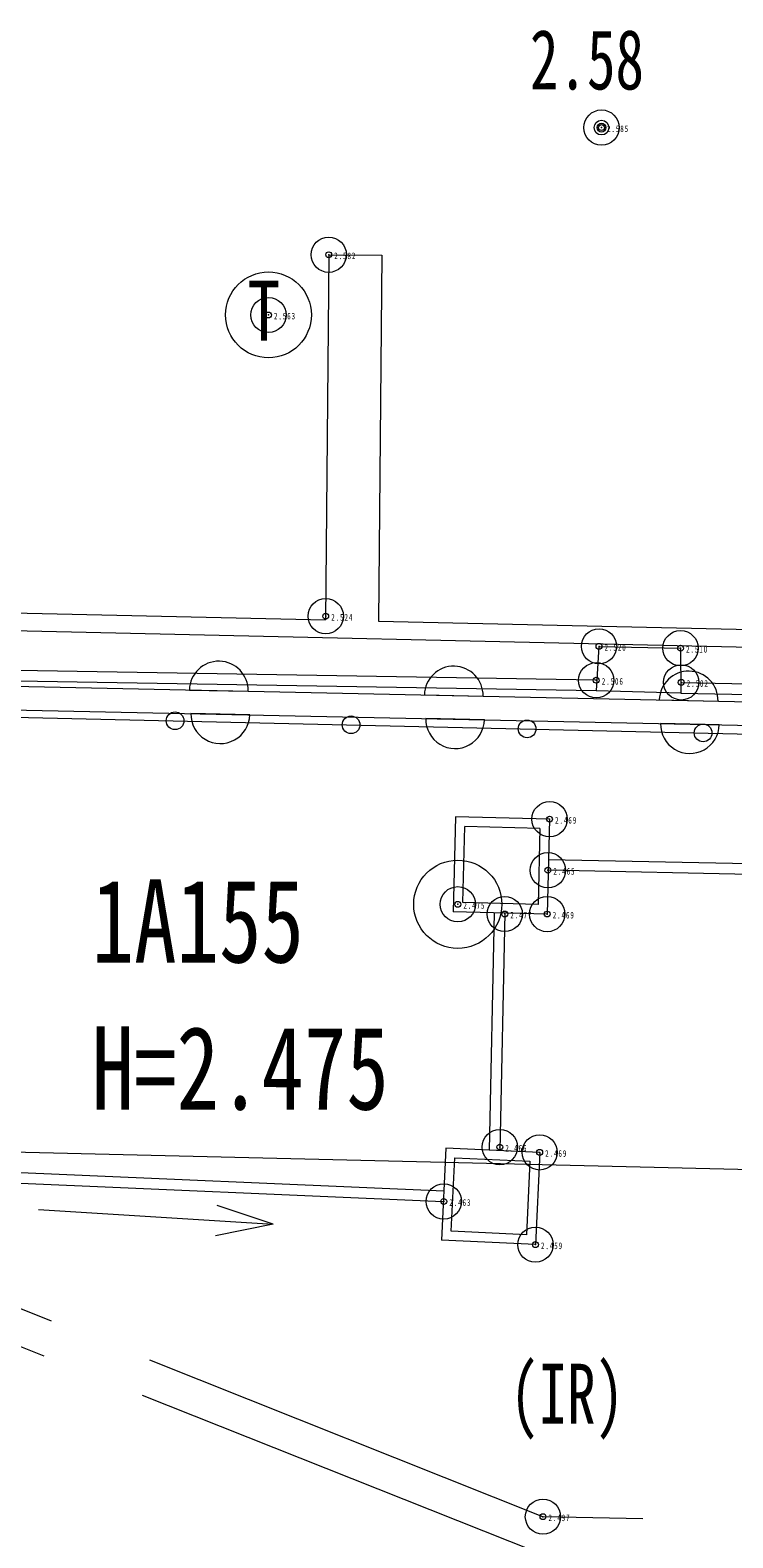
# Model space of a CAD drawing. Units: millimetres, scale not verified. Extents: x -252300 to 252300, y -178200 to 178200.
# Drawn here: x -72905 to -66927, y 98042 to 110860 of the extents above; entities that cross this region are included whole.
import ezdxf
from ezdxf.enums import TextEntityAlignment as Align

# ---------------------------------------------------------------- set-up
doc = ezdxf.new("R2010")
doc.units = ezdxf.units.MM
doc.header["$LTSCALE"] = 600
doc.header["$PDMODE"] = 32
doc.header["$PDSIZE"] = 300
doc.linetypes.add('DASHED', pattern=[7.5, 6, -1.5])
for name, color, linetype, lineweight in [('0-1_S-SUV', 7, 'Continuous', 13), ('0-5_S-SUV-ROW', 30, 'Continuous', 13), ('0-6_S-SUV-SRVR', 3, 'Continuous', 13), ('0-B_点字ブロック', 40, 'DASHED', 13), ('0-E_非表示独標', 253, 'Continuous', 13)]:
    doc.layers.add(name, color=color, linetype=linetype, lineweight=lineweight)
doc.layers.add('0-3_S-SUV-HTXT', color=7, linetype='Continuous')
doc.styles.add('ＭＳ ゴシック', font='')
doc.styles.get('ＭＳ ゴシック').set_extended_font_data('MS Gothic')

msp = doc.modelspace()

# ---------------------------------------------------------------- linework, layer by layer
at = {"layer": '0-1_S-SUV'}
for p, q in [((-70364.3, 108950.9), (-70391, 105846)), ((-70364.3, 108950.9), (-69914.3, 108947)), ((-69914.3, 108947), (-69941.1, 105835.8)), ((-75538, 105962.5), (-70391, 105846)), ((-75541.4, 105812.5), (-46094.4, 105146)), ((-69941.1, 105835.8), (-46091, 105296)), ((-68065.7, 105621.2), (-68090.5, 105243.1)), ((-68065.7, 105621.2), (-67372.5, 105605.4)), ((-68089, 105333.1), (-74082.5, 105434.3)), ((-74297.4, 105308.1), (-46318.8, 104718.3)), ((-68090.5, 105243.1), (-74084.1, 105344.3)), ((-71549.6, 105250.1), (-71049.8, 105239.6)), ((-67366.4, 105314.5), (-47348.6, 104877.9)), ((-69551.2, 105208), (-69051.3, 105197.5)), ((-67552.7, 105165.9), (-67052.8, 105155.4)), ((-67368.4, 105224.5), (-47350.5, 104788)), ((-71036.8, 105039.3), (-71536.7, 105049.8)), ((-69039.7, 104997.2), (-69539.6, 105007.7)), ((-67042.7, 104955.1), (-67542.6, 104965.6)), ((-69286.1, 104171.4), (-69306.2, 103364.9)), ((-68486.4, 104151.4), (-69286.1, 104171.4)), ((-68568.4, 104073.5), (-69208.2, 104089.4)), ((-68486.4, 104151.4), (-68506.5, 103345)), ((-61947.5, 103584.7), (-68497.2, 103717.7)), ((-61945.4, 103674.7), (-68495, 103807.7)), ((-68506.5, 103345), (-69306.2, 103364.9)), ((-68957.1, 103356.2), (-68999.9, 101339.3)), ((-68867.1, 103354), (-68910, 101335.1)), ((-79781.1, 101439.6), (-69386.2, 100991.9)), ((-79785, 101349.7), (-69390.4, 100902)), ((-69369.3, 101356.4), (-69405.7, 100572.1)), ((-68570.2, 101319.3), (-69369.3, 101356.4)), ((-68570.2, 101319.3), (-68606.6, 100535)), ((-70838.6, 100708.7), (-71328.7, 100609.7)), ((-68606.6, 100535), (-69405.7, 100572.1))]:
    msp.add_line(p, q, dxfattribs=at)
for points in [[(-67372.5, 105605.4), (-67368.4, 105224.5), (-68090.5, 105243.1)], [(-74282.4, 105107.7), (-46323.3, 104518.4), (-26416.3, 104031.3)], [(-77571.7, 104107), (-75449.5, 104898.1), (-73168.8, 105023.1), (-46219.3, 104402.8)], [(-68568.4, 104073.5), (-68584.5, 103427), (-69224.3, 103442.9), (-69208.2, 104089.4)], [(-72834.7, 100833.5), (-70838.6, 100708.7), (-71312.6, 100868)]]:
    msp.add_lwpolyline(points, dxfattribs=at)
msp.add_lwpolyline([(-68653.8, 101243.1), (-68682.8, 100618.7), (-69322.1, 100648.3), (-69293.1, 101272.8)], close=True, dxfattribs=at)
for centre, radius in [((-68044.5, 110031.5), 62.5), ((-68044.5, 110031.5), 37.5), ((-70877.4, 108439), 365), ((-71671.6, 104988.6), 75), ((-70174.4, 104954.2), 75), ((-68677.2, 104919.7), 75), ((-67180, 104885.2), 75)]:
    msp.add_circle(centre, radius, dxfattribs=at)
for centre, start, end in [((-71299.7, 105244.9), 358.7925, 178.7925), ((-69301.2, 105202.7), 358.7925, 178.7925), ((-67302.7, 105160.6), 358.7925, 178.7925), ((-71286.8, 105044.6), 178.7925, 358.7925), ((-69289.7, 105002.5), 178.7925, 358.7925), ((-67292.6, 104960.4), 178.7925, 358.7925)]:
    msp.add_arc(centre, 250, start, end, dxfattribs=at)
at = {"layer": '0-5_S-SUV-ROW', "color": 1}
msp.add_lwpolyline([(-4057.8, 99679.9), (-78776.7, 101456.9), (-169112.2, 102385.1)], dxfattribs=at)
at = {"layer": '0-6_S-SUV-SRVR'}
msp.add_circle((-69266.7, 103428.3), 375, dxfattribs=at)
msp.add_point((-69266.7, 103428.3), dxfattribs=at)
at = {"layer": '0-B_点字ブロック'}
for points in [[(-49695.8, 97813.7), (-68542.2, 98222), (-75654.9, 101049.4), (-78794.8, 101092.3), (-78776.1, 102070.9)], [(-68602.8, 97923.3), (-75714.3, 100750.2), (-78957, 100794.5)]]:
    msp.add_lwpolyline(points, dxfattribs=at)
at = {"layer": '0-E_非表示独標'}
for centre in [(-68044.4, 110031.5), (-70364.7, 108950.8), (-70877.4, 108438.5), (-70390.2, 105877.7), (-68065.3, 105621.4), (-67372.1, 105605.6), (-68089.1, 105332.9), (-67366.4, 105315), (-68486.1, 104151.9), (-68500.5, 103717.8), (-69266.7, 103428.3), (-68867.4, 103345.9), (-68506.4, 103345.3), (-68909.1, 101364.1), (-68570.4, 101319.3), (-69385.9, 100902.2), (-68606.2, 100534.7), (-68542.4, 98222)]:
    msp.add_circle(centre, 25, dxfattribs=at)
for p in [(-68044.4, 110031.5), (-70364.7, 108950.8), (-70877.4, 108438.5), (-70390.2, 105877.7), (-68065.3, 105621.4), (-67372.1, 105605.6), (-68089.1, 105332.9), (-67366.4, 105315), (-68486.1, 104151.9), (-68500.5, 103717.8), (-69266.7, 103428.3), (-68867.4, 103345.9), (-68506.4, 103345.3), (-68909.1, 101364.1), (-68570.4, 101319.3), (-69385.9, 100902.2), (-68606.2, 100534.7), (-68542.4, 98222)]:
    msp.add_point(p, dxfattribs=at)

# ---------------------------------------------------------------- texts
at = {"layer": '0-3_S-SUV-HTXT', "style": 'ＭＳ ゴシック'}
for s, width, p in [('2.58', 0.7, (-68653.2, 110203.2)), ('T', 0.8, (-71054.7, 108067.6)), ('(IR)', 0.7, (-68822.6, 98859.7))]:
    msp.add_text(s, height=509.5, rotation=359.994, dxfattribs=dict(at, width=width)).set_placement(p, align=Align.BOTTOM_LEFT)
at = {"layer": '0-6_S-SUV-SRVR', "style": 'ＭＳ ゴシック', "width": 0.75}
for s, p in [('1A155', (-72381.1, 102720.8)), ('H=2.475', (-72381.1, 101470.8))]:
    msp.add_text(s, height=707.7, rotation=359.994, dxfattribs=at).set_placement(p, align=Align.BOTTOM_LEFT)
at = {"layer": '0-E_非表示独標', "char_height": 56.61, "attachment_point": 7, "rotation": 359.994, "style": 'ＭＳ ゴシック'}
for s, insert in [('\\T1.25;\\W0.65;2.585', (-67997.6, 109992.9)), ('\\T1.25;\\W0.65;2.582', (-70317.9, 108912.2)), ('\\T1.25;\\W0.65;2.563', (-70830.6, 108399.9)), ('\\T1.25;\\W0.65;2.524', (-70343.3, 105839.1)), ('\\T1.25;\\W0.65;2.520', (-68018.5, 105582.8)), ('\\T1.25;\\W0.65;2.510', (-67325.2, 105567)), ('\\T1.25;\\W0.65;2.506', (-68042.2, 105294.3)), ('\\T1.25;\\W0.65;2.502', (-67319.5, 105276.4)), ('\\T1.25;\\W0.65;2.469', (-68439.2, 104113.3)), ('\\T1.25;\\W0.65;2.465', (-68453.6, 103679.2)), ('\\T1.25;\\W0.65;2.475', (-69219.8, 103389.7)), ('\\T1.25;\\W0.65;2.477', (-68820.6, 103307.3)), ('\\T1.25;\\W0.65;2.469', (-68459.6, 103306.7)), ('\\T1.25;\\W0.65;2.466', (-68862.3, 101325.5)), ('\\T1.25;\\W0.65;2.469', (-68523.5, 101280.7)), ('\\T1.25;\\W0.65;2.463', (-69339, 100863.6)), ('\\T1.25;\\W0.65;2.459', (-68559.3, 100496.1)), ('\\T1.25;\\W0.65;2.497', (-68495.5, 98183.4))]:
    msp.add_mtext(s, dxfattribs=dict(at, insert=insert))

doc.saveas('drawing.dxf')
